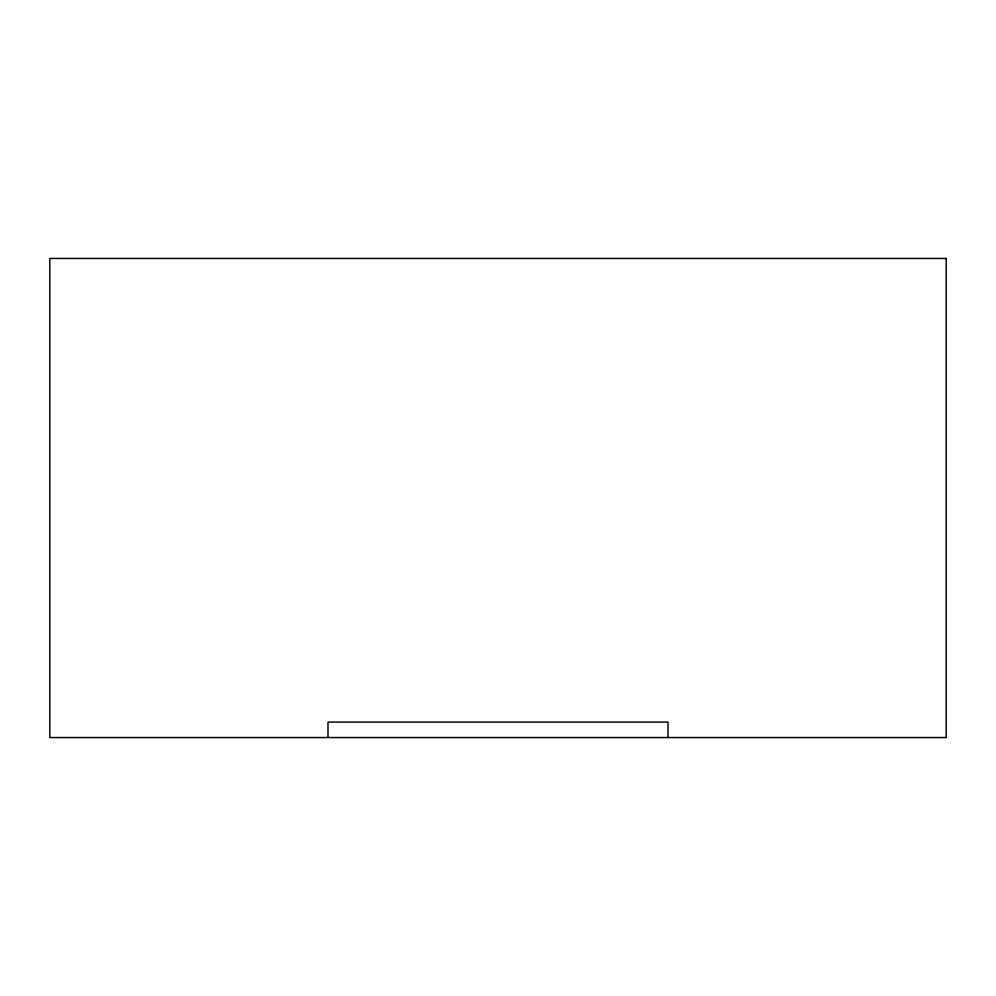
<?xml version="1.0" encoding="UTF-8"?>
<svg xmlns="http://www.w3.org/2000/svg" width="996" height="996" viewBox="0 0 996 996"><rect width="100%" height="100%" fill="white"/><g stroke="black" fill="none" stroke-linecap="round" stroke-linejoin="round"><path stroke-width="1.49" d="M668.005 737.55L668.005 722.1L327.995 722.1L327.995 737.55M946.2 258.45L49.8 258.45L49.8 737.55L946.2 737.55L946.2 258.45"/></g></svg>
